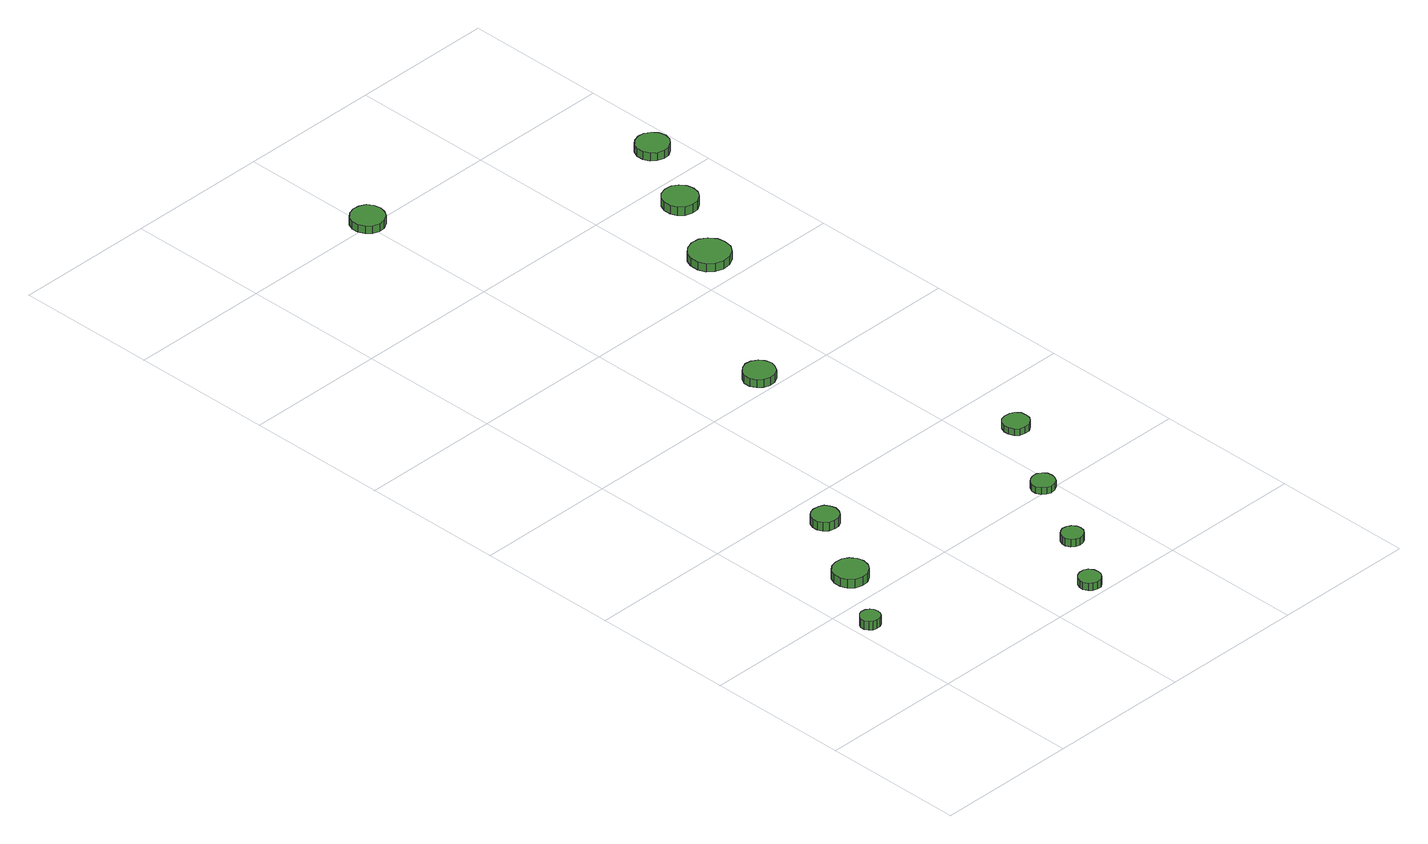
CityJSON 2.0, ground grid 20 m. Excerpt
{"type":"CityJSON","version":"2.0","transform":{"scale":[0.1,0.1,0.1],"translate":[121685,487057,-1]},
"CityObjects":{
"tree1":{"type":"SolitaryVegetationObject","attributes":{"function":"something"},"geometry":[{"type":"MultiSurface","lod":"1","boundaries":[[[0,1,2,3,4,5,6,7,8,9,10,11,12,13,14]],[[15,16,17,18,19,20,21,22,23,24,25,26,27,28,29]],[[0,29,28,1]],[[1,28,27,2]],[[2,27,26,3]],[[3,26,25,4]],[[4,25,24,5]],[[5,24,23,6]],[[6,23,22,7]],[[7,22,21,8]],[[8,21,20,9]],[[9,20,19,10]],[[10,19,18,11]],[[11,18,17,12]],[[12,17,16,13]],[[13,16,15,14]],[[14,15,29,0]]]}]},
"tree2":{"type":"SolitaryVegetationObject","attributes":{"function":"something"},"geometry":[{"type":"MultiSurface","lod":"1","boundaries":[[[30,31,32,33,34,35,36,37,38,39,40,41,42,43,44]],[[45,46,47,48,49,50,51,52,53,54,55,56,57,58,59]],[[30,59,58,31]],[[31,58,57,32]],[[32,57,56,33]],[[33,56,55,34]],[[34,55,54,35]],[[35,54,53,36]],[[36,53,52,37]],[[37,52,51,38]],[[38,51,50,39]],[[39,50,49,40]],[[40,49,48,41]],[[41,48,47,42]],[[42,47,46,43]],[[43,46,45,44]],[[44,45,59,30]]]}]},
"tree3":{"type":"SolitaryVegetationObject","attributes":{"function":"something"},"geometry":[{"type":"MultiSurface","lod":"1","boundaries":[[[60,61,62,63,64,65,66,67,68,69,70,71,72,73,74]],[[75,76,77,78,79,80,81,82,83,84,85,86,87,88,89]],[[60,89,88,61]],[[61,88,87,62]],[[62,87,86,63]],[[63,86,85,64]],[[64,85,84,65]],[[65,84,83,66]],[[66,83,82,67]],[[67,82,81,68]],[[68,81,80,69]],[[69,80,79,70]],[[70,79,78,71]],[[71,78,77,72]],[[72,77,76,73]],[[73,76,75,74]],[[74,75,89,60]]]}]},
"tree4":{"type":"SolitaryVegetationObject","attributes":{"function":"something"},"geometry":[{"type":"MultiSurface","lod":"1","boundaries":[[[90,91,92,93,94,95,96,97,98,99,100,101,102,103,104]],[[105,106,107,108,109,110,111,112,113,114,115,116,117,118,119]],[[90,119,118,91]],[[91,118,117,92]],[[92,117,116,93]],[[93,116,115,94]],[[94,115,114,95]],[[95,114,113,96]],[[96,113,112,97]],[[97,112,111,98]],[[98,111,110,99]],[[99,110,109,100]],[[100,109,108,101]],[[101,108,107,102]],[[102,107,106,103]],[[103,106,105,104]],[[104,105,119,90]]]}]},
"tree5":{"type":"SolitaryVegetationObject","attributes":{"function":"something"},"geometry":[{"type":"MultiSurface","lod":"1","boundaries":[[[120,121,122,123,124,125,126,127,128,129,130,131,132,133,134]],[[135,136,137,138,139,140,141,142,143,144,145,146,147,148,149]],[[120,149,148,121]],[[121,148,147,122]],[[122,147,146,123]],[[123,146,145,124]],[[124,145,144,125]],[[125,144,143,126]],[[126,143,142,127]],[[127,142,141,128]],[[128,141,140,129]],[[129,140,139,130]],[[130,139,138,131]],[[131,138,137,132]],[[132,137,136,133]],[[133,136,135,134]],[[134,135,149,120]]]}]},
"tree6":{"type":"SolitaryVegetationObject","attributes":{"function":"something"},"geometry":[{"type":"MultiSurface","lod":"1","boundaries":[[[150,151,152,153,154,155,156,157,158,159,160,161,162,163,164]],[[165,166,167,168,169,170,171,172,173,174,175,176,177,178,179]],[[150,179,178,151]],[[151,178,177,152]],[[152,177,176,153]],[[153,176,175,154]],[[154,175,174,155]],[[155,174,173,156]],[[156,173,172,157]],[[157,172,171,158]],[[158,171,170,159]],[[159,170,169,160]],[[160,169,168,161]],[[161,168,167,162]],[[162,167,166,163]],[[163,166,165,164]],[[164,165,179,150]]]}]},
"tree7":{"type":"SolitaryVegetationObject","attributes":{"function":"something"},"geometry":[{"type":"MultiSurface","lod":"1","boundaries":[[[180,181,182,183,184,185,186,187,188,189,190,191,192,193,194]],[[195,196,197,198,199,200,201,202,203,204,205,206,207,208,209]],[[180,209,208,181]],[[181,208,207,182]],[[182,207,206,183]],[[183,206,205,184]],[[184,205,204,185]],[[185,204,203,186]],[[186,203,202,187]],[[187,202,201,188]],[[188,201,200,189]],[[189,200,199,190]],[[190,199,198,191]],[[191,198,197,192]],[[192,197,196,193]],[[193,196,195,194]],[[194,195,209,180]]]}]},
"tree8":{"type":"SolitaryVegetationObject","attributes":{"function":"something"},"geometry":[{"type":"MultiSurface","lod":"1","boundaries":[[[210,211,212,213,214,215,216,217,218,219,220,221,222,223,224]],[[225,226,227,228,229,230,231,232,233,234,235,236,237,238,239]],[[210,239,238,211]],[[211,238,237,212]],[[212,237,236,213]],[[213,236,235,214]],[[214,235,234,215]],[[215,234,233,216]],[[216,233,232,217]],[[217,232,231,218]],[[218,231,230,219]],[[219,230,229,220]],[[220,229,228,221]],[[221,228,227,222]],[[222,227,226,223]],[[223,226,225,224]],[[224,225,239,210]]]}]},
"tree9":{"type":"SolitaryVegetationObject","attributes":{"function":"something"},"geometry":[{"type":"MultiSurface","lod":"1","boundaries":[[[240,241,242,243,244,245,246,247,248,249,250,251,252,253,254]],[[255,256,257,258,259,260,261,262,263,264,265,266,267,268,269]],[[240,269,268,241]],[[241,268,267,242]],[[242,267,266,243]],[[243,266,265,244]],[[244,265,264,245]],[[245,264,263,246]],[[246,263,262,247]],[[247,262,261,248]],[[248,261,260,249]],[[249,260,259,250]],[[250,259,258,251]],[[251,258,257,252]],[[252,257,256,253]],[[253,256,255,254]],[[254,255,269,240]]]}]},
"tree10":{"type":"SolitaryVegetationObject","attributes":{"function":"something"},"geometry":[{"type":"MultiSurface","lod":"1","boundaries":[[[270,271,272,273,274,275,276,277,278,279,280,281,282,283,284]],[[285,286,287,288,289,290,291,292,293,294,295,296,297,298,299]],[[270,299,298,271]],[[271,298,297,272]],[[272,297,296,273]],[[273,296,295,274]],[[274,295,294,275]],[[275,294,293,276]],[[276,293,292,277]],[[277,292,291,278]],[[278,291,290,279]],[[279,290,289,280]],[[280,289,288,281]],[[281,288,287,282]],[[282,287,286,283]],[[283,286,285,284]],[[284,285,299,270]]]}]},
"tree11":{"type":"SolitaryVegetationObject","attributes":{"function":"something"},"geometry":[{"type":"MultiSurface","lod":"1","boundaries":[[[300,301,302,303,304,305,306,307,308,309,310,311,312,313,314]],[[315,316,317,318,319,320,321,322,323,324,325,326,327,328,329]],[[300,329,328,301]],[[301,328,327,302]],[[302,327,326,303]],[[303,326,325,304]],[[304,325,324,305]],[[305,324,323,306]],[[306,323,322,307]],[[307,322,321,308]],[[308,321,320,309]],[[309,320,319,310]],[[310,319,318,311]],[[311,318,317,312]],[[312,317,316,313]],[[313,316,315,314]],[[314,315,329,300]]]}]},
"tree12":{"type":"SolitaryVegetationObject","attributes":{"function":"something"},"geometry":[{"type":"MultiSurface","lod":"1","boundaries":[[[330,331,332,333,334,335,336,337,338,339,340,341,342,343,344]],[[345,346,347,348,349,350,351,352,353,354,355,356,357,358,359]],[[330,359,358,331]],[[331,358,357,332]],[[332,357,356,333]],[[333,356,355,334]],[[334,355,354,335]],[[335,354,353,336]],[[336,353,352,337]],[[337,352,351,338]],[[338,351,350,339]],[[339,350,349,340]],[[340,349,348,341]],[[341,348,347,342]],[[342,347,346,343]],[[343,346,345,344]],[[344,345,359,330]]]}]}
},
"vertices":[
[36,156,20],[35,162,20],[32,166,20],[27,169,20],[21,170,20],[16,168,20],[12,164,20],[9,159,20],[9,153,20],[12,148,20],[16,144,20],[21,143,20],[27,143,20],[32,146,20],[35,151,20],[35,151,7],[32,146,7],[27,143,7],[21,143,7],[16,144,7],[12,148,7],[9,153,7],[9,159,7],[12,164,7],[16,168,7],[21,170,7],[27,169,7],[32,166,7],[35,162,7],[36,156,7],
[102,245,19],[100,254,19],[94,262,19],[86,267,19],[76,268,19],[66,265,19],[59,259,19],[55,250,19],[55,240,19],[59,231,19],[66,224,19],[76,221,19],[86,222,19],[94,227,19],[100,235,19],[100,235,6],[94,227,6],[86,222,6],[76,221,6],[66,224,6],[59,231,6],[55,240,6],[55,250,6],[59,259,6],[66,265,6],[76,268,6],[86,267,6],[94,262,6],[100,254,6],[102,245,6],
[159,349,19],[157,356,19],[153,363,19],[146,366,19],[138,367,19],[131,365,19],[125,360,19],[122,353,19],[122,345,19],[125,338,19],[131,333,19],[138,331,19],[146,331,19],[153,335,19],[157,341,19],[157,341,6],[153,335,6],[146,331,6],[138,331,6],[131,333,6],[125,338,6],[122,345,6],[122,353,6],[125,360,6],[131,365,6],[138,367,6],[146,366,6],[153,363,6],[157,356,6],[159,349,6],
[292,23,16],[291,29,16],[287,35,16],[282,38,16],[275,38,16],[269,36,16],[265,32,16],[262,26,16],[262,20,16],[265,14,16],[269,10,16],[275,8,16],[282,8,16],[287,12,16],[291,17,16],[291,17,5],[287,12,5],[282,8,5],[275,8,5],[269,10,5],[265,14,5],[262,20,5],[262,26,5],[265,32,5],[269,36,5],[275,38,5],[282,38,5],[287,35,5],[291,29,5],[292,23,5],
[344,104,16],[343,110,16],[339,115,16],[334,118,16],[328,119,16],[322,117,16],[317,113,16],[314,107,16],[314,101,16],[317,95,16],[322,91,16],[328,89,16],[334,90,16],[339,93,16],[343,98,16],[343,98,5],[339,93,5],[334,90,5],[328,89,5],[322,91,5],[317,95,5],[314,101,5],[314,107,5],[317,113,5],[322,117,5],[328,119,5],[334,118,5],[339,115,5],[343,110,5],[344,104,5],
[401,209,15],[400,216,15],[396,221,15],[390,225,15],[383,225,15],[377,223,15],[372,219,15],[369,213,15],[369,206,15],[372,200,15],[377,195,15],[383,193,15],[390,194,15],[396,197,15],[400,203,15],[400,203,5],[396,197,5],[390,194,5],[383,193,5],[377,195,5],[372,200,5],[369,206,5],[369,213,5],[372,219,5],[377,223,5],[383,225,5],[390,225,5],[396,221,5],[400,216,5],[401,209,5],
[323,620,22],[321,629,22],[316,636,22],[308,641,22],[299,642,22],[291,639,22],[284,633,22],[280,625,22],[280,616,22],[284,608,22],[291,602,22],[299,599,22],[308,600,22],[316,604,22],[321,612,22],[321,612,10],[316,604,10],[308,600,10],[299,599,10],[291,602,10],[284,608,10],[280,616,10],[280,625,10],[284,633,10],[291,639,10],[299,642,10],[308,641,10],[316,636,10],[321,629,10],[323,620,10],
[471,322,15],[470,330,15],[465,336,15],[459,339,15],[451,340,15],[444,338,15],[439,333,15],[436,326,15],[436,319,15],[439,312,15],[444,307,15],[451,305,15],[459,305,15],[465,309,15],[470,315,15],[470,315,5],[465,309,5],[459,305,5],[451,305,5],[444,307,5],[439,312,5],[436,319,5],[436,326,5],[439,333,5],[444,338,5],[451,340,5],[459,339,5],[465,336,5],[470,330,5],[471,322,5],
[228,1206,16],[226,1216,16],[221,1224,16],[212,1228,16],[203,1229,16],[194,1226,16],[187,1220,16],[183,1211,16],[183,1202,16],[187,1193,16],[194,1186,16],[203,1183,16],[212,1184,16],[221,1189,16],[226,1197,16],[226,1197,4],[221,1189,4],[212,1184,4],[203,1183,4],[194,1186,4],[187,1193,4],[183,1202,4],[183,1211,4],[187,1220,4],[194,1226,4],[203,1229,4],[212,1228,4],[221,1224,4],[226,1216,4],[228,1206,4],
[467,841,24],[465,852,24],[458,862,24],[448,868,24],[436,869,24],[425,865,24],[416,857,24],[412,847,24],[412,835,24],[416,824,24],[425,817,24],[436,813,24],[448,814,24],[458,820,24],[465,829,24],[465,829,12],[458,820,12],[448,814,12],[436,813,12],[425,817,12],[416,824,12],[412,835,12],[412,847,12],[416,857,12],[425,865,12],[436,869,12],[448,868,12],[458,862,12],[465,852,12],[467,841,12],
[527,954,19],[525,964,19],[519,972,19],[511,977,19],[501,978,19],[491,975,19],[484,968,19],[480,959,19],[480,949,19],[484,940,19],[491,933,19],[501,930,19],[511,931,19],[519,936,19],[525,944,19],[525,944,6],[519,936,6],[511,931,6],[501,930,6],[491,933,6],[484,940,6],[480,949,6],[480,959,6],[484,968,6],[491,975,6],[501,978,6],[511,977,6],[519,972,6],[525,964,6],[527,954,6],
[586,1060,17],[584,1070,17],[578,1077,17],[570,1082,17],[561,1083,17],[552,1080,17],[545,1074,17],[541,1065,17],[541,1056,17],[545,1047,17],[552,1041,17],[561,1038,17],[570,1039,17],[578,1044,17],[584,1051,17],[584,1051,5],[578,1044,5],[570,1039,5],[561,1038,5],[552,1041,5],[545,1047,5],[541,1056,5],[541,1065,5],[545,1074,5],[552,1080,5],[561,1083,5],[570,1082,5],[578,1077,5],[584,1070,5],[586,1060,5]
]}
